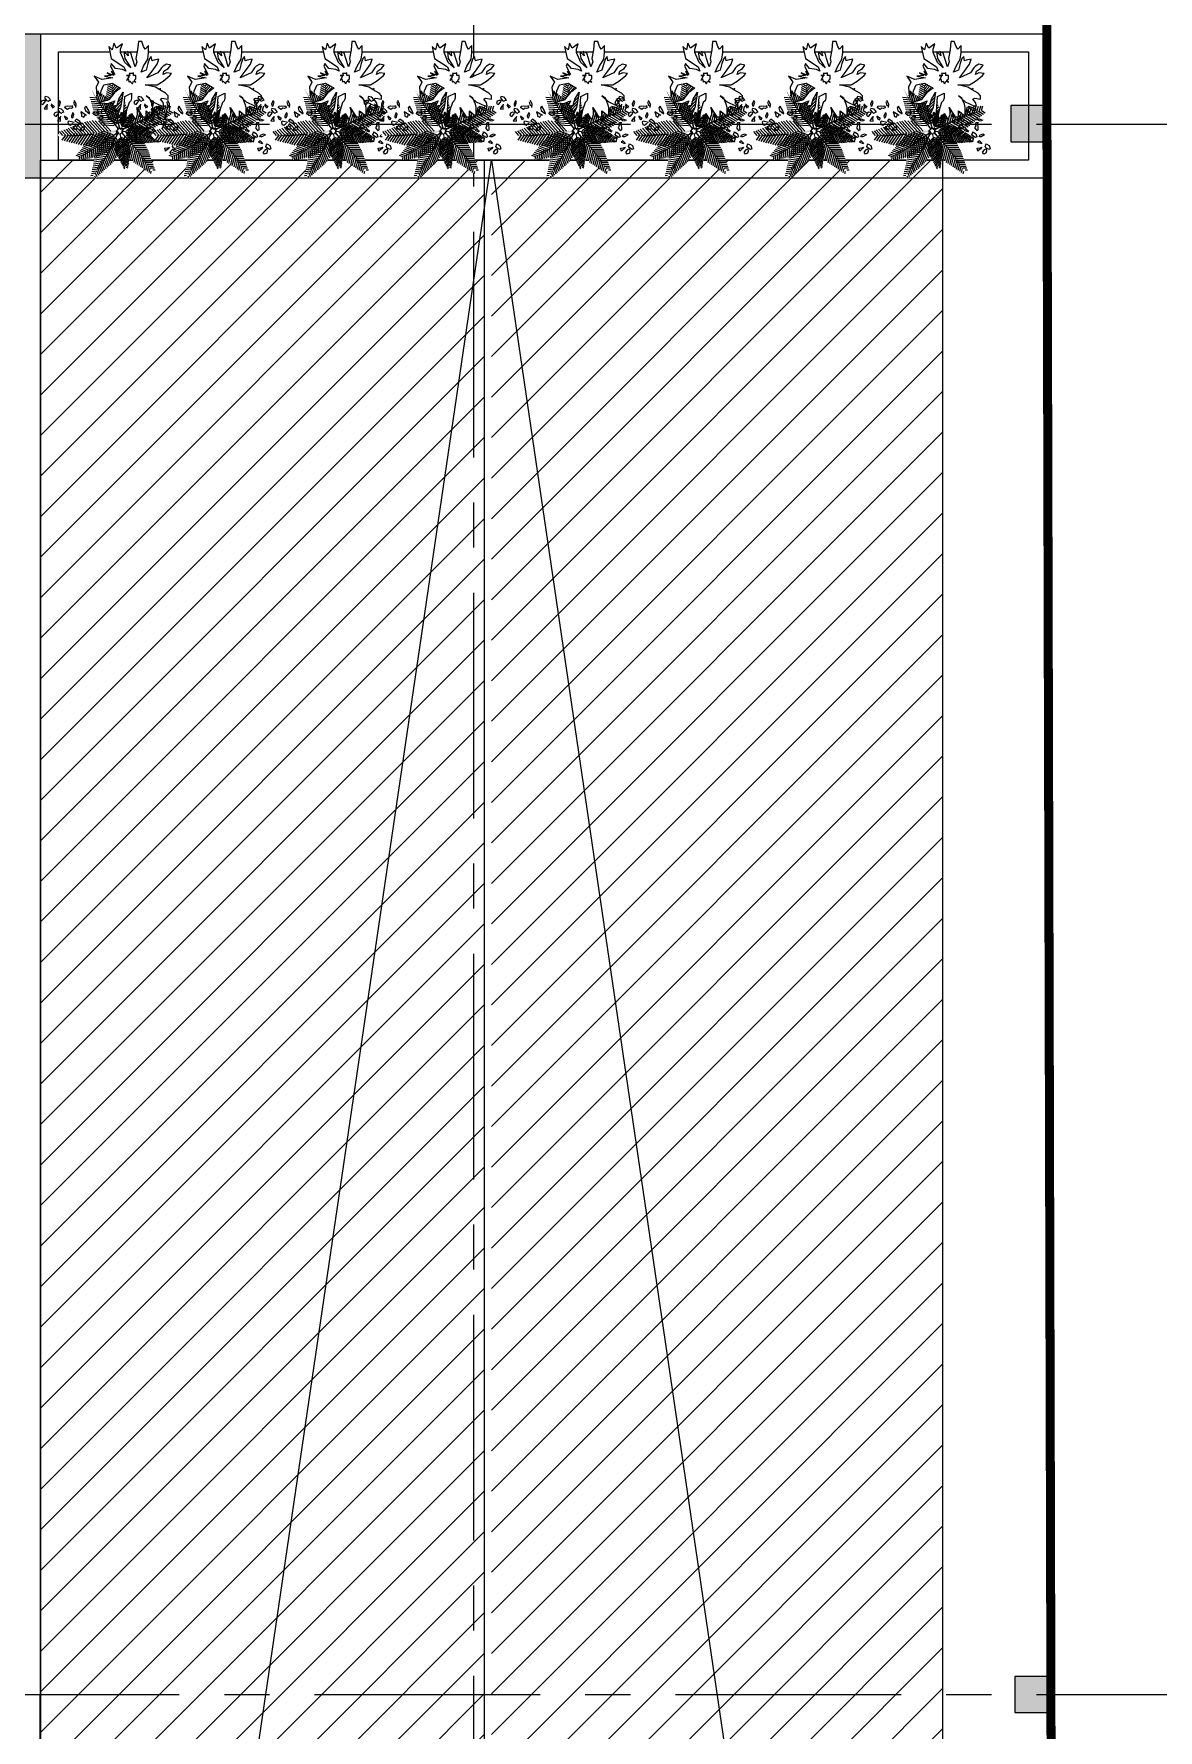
# Model space of a CAD drawing. Header units: metres. Extents: x -598 to 357, y -242 to 574.
# Drawn here: x -295.54 to -289.31, y 428.7 to 438.09 of the extents above; entities that cross this region are included whole.
import ezdxf

# ---------------------------------------------------------------- set-up
doc = ezdxf.new("R2010")
doc.units = ezdxf.units.M
doc.set_wipeout_variables(frame=1)
for name, pattern in [('xref_Nivel PB$0$CENTERX2', [4, 2.5, -0.5, 0.5, -0.5]), ('xref_Nivel PB$0$PHANTOM', [63.5, 31.75, -6.35, 6.35, -6.35, 6.35, -6.35]), ('Zxref_Eje_Pb$0$ZXREF-EJES NTECH$0$XREF-EJES$0$CENTERX2', [4, 2.5, -0.5, 0.5, -0.5])]:
    doc.linetypes.add(name, pattern=pattern)
doc.layers.add('Muro Mamspoteria', color=5, linetype='Continuous', lineweight=9)
for name, color, linetype in [('xref_Nivel PB$0$A-arboles', 86, 'Continuous'), ('xref_Nivel PB$0$B-bordillo', 1, 'Continuous'), ('xref_Nivel PB$0$C-corte', 240, 'xref_Nivel PB$0$PHANTOM'), ('xref_Nivel PB$0$H-hatch mamposteria', 8, 'Continuous'), ('xref_Nivel PB$0$M-muro mamposteria', 5, 'Continuous'), ('xref_Nivel PB$0$R-rampa', 1, 'Continuous'), ('xref_Nivel PB$0$WIPEOUT', 255, 'Continuous'), ('xref_Nivel PB$0$Z-XREF', 7, 'Continuous'), ('Zxref_Eje_Pb$0$EJE-Columna', 4, 'Continuous'), ('Zxref_Eje_Pb$0$EJE-Linea', 8, 'Continuous'), ('Zxref_Eje_Pb$0$EJE_POLIGONO', 6, 'Continuous')]:
    doc.layers.add(name, color=color, linetype=linetype)

# ---------------------------------------------------------------- blocks, each defined once
blk = doc.blocks.new('*U40')
at = {"layer": 'xref_Nivel PB$0$H-hatch mamposteria', "transparency": 33554585}
h = blk.add_hatch(color=256, dxfattribs=at)
h.dxf.hatch_style = 1
h.paths.add_polyline_path([(800, 0), (800, 140), (0, 140), (0, 0)])
at = {"layer": 'xref_Nivel PB$0$M-muro mamposteria'}
blk.add_lwpolyline([(800, 0), (0, 0), (0, 140), (800, 140), (800, 0)], dxfattribs=at)
blk = doc.blocks.new('Zxref_Eje_Pb$0$C-3')
at = {"layer": 'Zxref_Eje_Pb$0$EJE-Columna', "transparency": 33554559}
h = blk.add_hatch(color=8, dxfattribs=at)
h.dxf.hatch_style = 1
h.paths.add_polyline_path([(-0.1, 0.1), (0.1, 0.1), (0.1, -0.1), (-0.1, -0.1)])
at = {"layer": 'Zxref_Eje_Pb$0$EJE-Columna'}
blk.add_lwpolyline([(0.1, 0.1), (-0.1, 0.1), (-0.1, -0.1), (0.1, -0.1)], close=True, dxfattribs=at)
blk = doc.blocks.new('Zxref_Eje_Pb')
at = {"layer": 'Zxref_Eje_Pb$0$EJE-Linea', "linetype": 'Zxref_Eje_Pb$0$ZXREF-EJES NTECH$0$XREF-EJES$0$CENTERX2', "ltscale": 0.5}
for points in [[(37.531, 40.3287), (73.531, 40.3287)], [(37.531, 31.6287), (73.531, 31.6287)]]:
    blk.add_lwpolyline(points, dxfattribs=at)
at = {"layer": 'Zxref_Eje_Pb$0$EJE_POLIGONO', "const_width": 0.05, "flags": 128}
blk.add_lwpolyline([(42.5413, 11.1403), (42.5649, 63.413), (69.531, 63.2287), (69.6643, 10.3899), (42.5413, 11.1403)], dxfattribs=at)
at = {"layer": 'Zxref_Eje_Pb$0$EJE-Columna'}
for p in [(69.4887, 40.3312), (69.5107, 31.6285)]:
    blk.add_blockref('Zxref_Eje_Pb$0$C-3', p, dxfattribs=at)
blk = doc.blocks.new('xref_Nivel PB$0$ARB2')
at = {"color": 96, "linetype": 'Continuous'}
for p, q in [((0.011, 0.594), (0.032, 0.558)), ((0.065, 0.573), (0.02, 0.621)), ((0.032, 0.558), (0.077, 0.533)), ((0.077, 0.519), (0.065, 0.573)), ((0.229, 0.585), (0.214, 0.553)), ((0.284, 0.535), (0.229, 0.585)), ((0.491, 0.604), (0.42, 0.589)), ((0.42, 0.589), (0.432, 0.561)), ((0.432, 0.561), (0.447, 0.549)), ((0.471, 0.542), (0.506, 0.564)), ((0.506, 0.564), (0.491, 0.604)), ((0.564, 0.672), (0.531, 0.648)), ((0.531, 0.648), (0.548, 0.592)), ((0.548, 0.592), (0.568, 0.604)), ((0.568, 0.604), (0.557, 0.673)), ((-0.495, 0.455), (-0.496, 0.417)), ((-0.496, 0.417), (-0.457, 0.409)), ((-0.469, 0.476), (-0.495, 0.455)), ((-0.434, 0.483), (-0.469, 0.476)), ((-0.458, 0.544), (-0.461, 0.521)), ((-0.461, 0.521), (-0.415, 0.49)), ((-0.404, 0.549), (-0.458, 0.544)), ((-0.457, 0.409), (-0.438, 0.455)), ((-0.435, 0.455), (-0.434, 0.483)), ((-0.415, 0.49), (-0.39, 0.484)), ((-0.396, 0.402), (-0.415, 0.348)), ((-0.415, 0.348), (-0.363, 0.355)), ((-0.367, 0.525), (-0.404, 0.549)), ((-0.382, 0.431), (-0.396, 0.402)), ((-0.39, 0.484), (-0.36, 0.515)), ((-0.38, 0.402), (-0.382, 0.435)), ((-0.363, 0.355), (-0.38, 0.402)), ((-0.352, 0.506), (-0.367, 0.525)), ((-0.327, 0.457), (-0.293, 0.444)), ((-0.276, 0.401), (-0.324, 0.446)), ((-0.293, 0.444), (-0.268, 0.437)), ((-0.268, 0.437), (-0.276, 0.401)), ((-0.231, 0.331), (-0.232, 0.293)), ((-0.232, 0.293), (-0.193, 0.285)), ((-0.205, 0.352), (-0.231, 0.331)), ((-0.213, 0.552), (-0.218, 0.487)), ((-0.218, 0.487), (-0.21, 0.466)), ((-0.21, 0.466), (-0.192, 0.462)), ((-0.188, 0.528), (-0.207, 0.547)), ((-0.17, 0.359), (-0.205, 0.352)), ((-0.194, 0.42), (-0.197, 0.397)), ((-0.197, 0.397), (-0.151, 0.366)), ((-0.14, 0.425), (-0.194, 0.42)), ((-0.193, 0.285), (-0.174, 0.331)), ((-0.192, 0.462), (-0.187, 0.477)), ((-0.187, 0.477), (-0.188, 0.528)), ((-0.171, 0.331), (-0.17, 0.359)), ((-0.151, 0.366), (-0.126, 0.36)), ((-0.132, 0.278), (-0.151, 0.224)), ((-0.103, 0.401), (-0.14, 0.425)), ((-0.118, 0.307), (-0.132, 0.278)), ((-0.126, 0.36), (-0.096, 0.391)), ((-0.116, 0.278), (-0.118, 0.311)), ((-0.099, 0.231), (-0.116, 0.278)), ((-0.088, 0.382), (-0.103, 0.401)), ((-0.095, 0.49), (-0.062, 0.503)), ((-0.095, 0.461), (-0.095, 0.49)), ((-0.045, 0.446), (-0.095, 0.461)), ((-0.063, 0.333), (-0.029, 0.32)), ((-0.062, 0.503), (0, 0.52)), ((-0.012, 0.277), (-0.06, 0.322)), ((-0.024, 0.477), (-0.045, 0.446)), ((-0.029, 0.32), (-0.004, 0.313)), ((0.006, 0.478), (-0.024, 0.477)), ((-0.004, 0.313), (-0.012, 0.277)), ((0, 0.52), (0.01, 0.526)), ((0.026, 0.497), (0.006, 0.478)), ((0.007, 0.534), (0.026, 0.497)), ((0.121, 0.278), (0.029, 0.272)), ((0.051, 0.428), (0.046, 0.363)), ((0.046, 0.363), (0.054, 0.342)), ((0.054, 0.342), (0.072, 0.338)), ((0.076, 0.404), (0.057, 0.423)), ((0.072, 0.338), (0.077, 0.353)), ((0.077, 0.353), (0.076, 0.404)), ((0.14, 0.338), (0.124, 0.303)), ((0.124, 0.303), (0.187, 0.291)), ((0.201, 0.318), (0.14, 0.338)), ((0.281, 0.445), (0.171, 0.475)), ((0.171, 0.475), (0.198, 0.431)), ((0.187, 0.291), (0.237, 0.275)), ((0.198, 0.431), (0.206, 0.408)), ((0.24, 0.29), (0.201, 0.318)), ((0.206, 0.408), (0.245, 0.403)), ((0.214, 0.553), (0.239, 0.516)), ((0.239, 0.516), (0.278, 0.497)), ((0.245, 0.403), (0.254, 0.442)), ((0.278, 0.497), (0.321, 0.483)), ((0.283, 0.278), (0.306, 0.22)), ((0.321, 0.488), (0.284, 0.535)), ((0.377, 0.501), (0.372, 0.534)), ((0.372, 0.534), (0.395, 0.525)), ((0.418, 0.483), (0.377, 0.501)), ((0.395, 0.525), (0.414, 0.535)), ((0.414, 0.535), (0.445, 0.543)), ((0.438, 0.489), (0.418, 0.483)), ((0.455, 0.517), (0.438, 0.489)), ((0.445, 0.543), (0.455, 0.517)), ((0.447, 0.549), (0.471, 0.542)), ((0.49, 0.469), (0.503, 0.498)), ((0.506, 0.441), (0.49, 0.469)), ((0.503, 0.498), (0.532, 0.514)), ((0.531, 0.439), (0.506, 0.441)), ((0.544, 0.487), (0.531, 0.439)), ((0.532, 0.514), (0.544, 0.487)), ((-0.151, 0.224), (-0.099, 0.231)), ((0.029, 0.272), (0.021, 0.249)), ((0.021, 0.249), (0.039, 0.219)), ((0.039, 0.219), (0.07, 0.214)), ((0.07, 0.214), (0.092, 0.246)), ((0.092, 0.246), (0.107, 0.259)), ((0.146, 0.222), (0.119, 0.196)), ((0.119, 0.196), (0.132, 0.176)), ((0.132, 0.176), (0.172, 0.173)), ((0.15, 0.263), (0.146, 0.222)), ((0.18, 0.249), (0.15, 0.263)), ((0.172, 0.173), (0.194, 0.196)), ((0.189, 0.23), (0.18, 0.249)), ((0.194, 0.196), (0.198, 0.208)), ((0.247, 0.19), (0.25, 0.216)), ((0.287, 0.184), (0.247, 0.19)), ((0.25, 0.216), (0.284, 0.245)), ((0.284, 0.245), (0.289, 0.254)), ((0.306, 0.22), (0.287, 0.184))]:
    blk.add_line(p, q, dxfattribs=at)
blk = doc.blocks.new('xref_Nivel PB$0$arbol-58')
at = {"color": 253}
blk.add_wipeout([(-14.557, -169.561), (-14.523, -169.344), (-14.691, -169.382), (-14.729, -169.362), (-14.727, -169.336), (-14.633, -169.226), (-14.75, -169.205), (-14.884, -169.157), (-14.93, -169.107), (-14.896, -169.071), (-14.701, -168.995), (-14.539, -168.957), (-14.457, -168.951), (-14.527, -168.84), (-14.563, -168.74), (-14.563, -168.684), (-14.555, -168.596), (-14.457, -168.622), (-14.395, -168.672), (-14.387, -168.614), (-14.37, -168.529), (-14.339, -168.486), (-14.297, -168.52), (-14.249, -168.622), (-14.192, -168.735), (-14.17, -168.816), (-14.073, -168.756), (-14.052, -168.75), (-14.046, -168.777), (-14.067, -168.858), (-14.027, -168.82), (-13.916, -168.801), (-13.793, -168.789), (-13.689, -168.786), (-13.631, -168.797), (-13.66, -168.861), (-13.754, -168.942), (-13.903, -169.047), (-13.811, -169.113), (-13.761, -169.16), (-13.788, -169.178), (-13.963, -169.192), (-13.92, -169.3), (-13.873, -169.443), (-13.849, -169.549), (-13.917, -169.521), (-14.133, -169.362), (-14.149, -169.478), (-14.163, -169.512), (-14.194, -169.473), (-14.261, -169.339), (-14.508, -169.584)], dxfattribs=at).dxf.layer = 'xref_Nivel PB$0$WIPEOUT'
at = {"layer": 'xref_Nivel PB$0$A-arboles'}
for p, q in [((-14.383, -168.578), (-14.31, -168.618)), ((-14.379, -168.556), (-14.317, -168.59)), ((-14.376, -168.534), (-14.325, -168.562)), ((-14.289, -168.52), (-14.329, -168.562)), ((-14.279, -168.54), (-14.327, -168.592)), ((-14.269, -168.56), (-14.326, -168.621)), ((-14.259, -168.58), (-14.323, -168.648)), ((-14.573, -168.685), (-14.49, -168.691)), ((-14.566, -168.707), (-14.473, -168.713)), ((-14.56, -168.728), (-14.461, -168.735)), ((-14.555, -168.749), (-14.448, -168.757)), ((-14.477, -168.621), (-14.503, -168.7)), ((-14.46, -168.635), (-14.489, -168.723)), ((-14.442, -168.648), (-14.473, -168.743)), ((-14.424, -168.661), (-14.458, -168.763)), ((-14.406, -168.675), (-14.442, -168.783)), ((-14.389, -168.688), (-14.427, -168.803)), ((-14.371, -168.701), (-14.411, -168.824)), ((-14.407, -168.733), (-14.29, -168.797)), ((-14.406, -168.757), (-14.287, -168.823)), ((-14.405, -168.71), (-14.292, -168.772)), ((-14.401, -168.688), (-14.295, -168.746)), ((-14.397, -168.666), (-14.297, -168.721)), ((-14.354, -168.717), (-14.396, -168.844)), ((-14.394, -168.644), (-14.3, -168.696)), ((-14.39, -168.622), (-14.302, -168.67)), ((-14.386, -168.6), (-14.304, -168.645)), ((-14.338, -168.735), (-14.38, -168.865)), ((-14.321, -168.753), (-14.365, -168.885)), ((-14.249, -168.6), (-14.317, -168.673)), ((-14.238, -168.619), (-14.311, -168.697)), ((-14.228, -168.639), (-14.306, -168.722)), ((-14.217, -168.658), (-14.3, -168.747)), ((-14.206, -168.678), (-14.294, -168.772)), ((-14.198, -168.699), (-14.289, -168.797)), ((-14.191, -168.722), (-14.284, -168.822)), ((-14.183, -168.745), (-14.278, -168.847)), ((-14.176, -168.768), (-14.273, -168.872)), ((-14.093, -168.767), (-14.081, -168.8)), ((-14.083, -168.759), (-14.074, -168.785)), ((-14.073, -168.75), (-14.067, -168.765)), ((-14.607, -168.956), (-14.496, -169.081)), ((-14.579, -168.949), (-14.465, -169.077)), ((-14.55, -168.944), (-14.435, -169.073)), ((-14.549, -168.771), (-14.435, -168.779)), ((-14.543, -168.792), (-14.422, -168.8)), ((-14.538, -168.814), (-14.409, -168.822)), ((-14.529, -168.835), (-14.396, -168.844)), ((-14.519, -168.857), (-14.383, -168.866)), ((-14.514, -168.946), (-14.404, -169.07)), ((-14.509, -168.879), (-14.369, -168.888)), ((-14.498, -168.901), (-14.356, -168.91)), ((-14.487, -168.923), (-14.343, -168.932)), ((-14.478, -168.948), (-14.373, -169.066)), ((-14.467, -168.945), (-14.33, -168.954)), ((-14.442, -168.951), (-14.343, -169.063)), ((-14.406, -168.781), (-14.284, -168.848)), ((-14.406, -168.805), (-14.281, -168.874)), ((-14.405, -168.829), (-14.278, -168.899)), ((-14.397, -168.858), (-14.276, -168.925)), ((-14.388, -168.887), (-14.273, -168.95)), ((-14.379, -168.916), (-14.27, -168.976)), ((-14.305, -168.77), (-14.349, -168.906)), ((-14.289, -168.789), (-14.334, -168.926)), ((-14.276, -168.815), (-14.319, -168.947)), ((-14.262, -168.842), (-14.303, -168.967)), ((-14.249, -168.869), (-14.288, -168.988)), ((-14.169, -168.792), (-14.268, -168.897)), ((-14.168, -168.822), (-14.263, -168.923)), ((-14.167, -168.852), (-14.257, -168.948)), ((-14.167, -168.882), (-14.252, -168.973)), ((-14.246, -168.938), (-14.221, -169.008)), ((-14.239, -168.921), (-14.212, -168.996)), ((-14.231, -168.905), (-14.203, -168.983)), ((-14.224, -168.889), (-14.194, -168.97)), ((-14.214, -168.877), (-14.186, -168.958)), ((-14.205, -168.867), (-14.177, -168.945)), ((-14.195, -168.856), (-14.168, -168.933)), ((-14.186, -168.845), (-14.159, -168.92)), ((-14.096, -168.952), (-14.181, -168.961)), ((-14.176, -168.835), (-14.15, -168.908)), ((-14.09, -168.939), (-14.174, -168.947)), ((-14.166, -168.827), (-14.141, -168.895)), ((-14.085, -168.926), (-14.166, -168.934)), ((-14.121, -168.87), (-14.16, -169.002)), ((-14.079, -168.913), (-14.159, -168.92)), ((-14.155, -168.818), (-14.132, -168.883)), ((-14.074, -168.9), (-14.151, -168.907)), ((-14.145, -168.81), (-14.123, -168.871)), ((-14.071, -168.887), (-14.144, -168.894)), ((-14.068, -168.874), (-14.136, -168.88)), ((-14.134, -168.802), (-14.114, -168.858)), ((-14.092, -168.854), (-14.133, -168.993)), ((-14.065, -168.861), (-14.129, -168.867)), ((-14.124, -168.793), (-14.105, -168.846)), ((-14.062, -168.848), (-14.122, -168.853)), ((-14.114, -168.785), (-14.097, -168.832)), ((-14.059, -168.835), (-14.114, -168.84)), ((-14.063, -168.838), (-14.106, -168.984)), ((-14.055, -168.822), (-14.105, -168.826)), ((-14.103, -168.776), (-14.089, -168.816)), ((-14.052, -168.809), (-14.094, -168.813)), ((-14.049, -168.796), (-14.083, -168.799)), ((-14.034, -168.823), (-14.08, -168.975)), ((-14.045, -168.783), (-14.073, -168.785)), ((-14.042, -168.77), (-14.058, -168.771)), ((-14.008, -168.816), (-14.053, -168.966)), ((-13.982, -168.81), (-14.026, -168.957)), ((-13.956, -168.805), (-13.999, -168.949)), ((-13.869, -169.029), (-13.998, -168.952)), ((-13.93, -168.799), (-13.972, -168.94)), ((-13.846, -169.016), (-13.972, -168.94)), ((-13.825, -169.002), (-13.947, -168.929)), ((-13.905, -168.795), (-13.946, -168.931)), ((-13.806, -168.986), (-13.921, -168.917)), ((-13.881, -168.794), (-13.919, -168.922)), ((-13.788, -168.97), (-13.896, -168.905)), ((-13.856, -168.794), (-13.892, -168.914)), ((-13.769, -168.954), (-13.87, -168.894)), ((-13.832, -168.793), (-13.866, -168.906)), ((-13.751, -168.938), (-13.845, -168.882)), ((-13.807, -168.792), (-13.839, -168.897)), ((-13.732, -168.923), (-13.82, -168.87)), ((-13.783, -168.791), (-13.812, -168.889)), ((-13.713, -168.907), (-13.791, -168.86)), ((-13.758, -168.789), (-13.785, -168.877)), ((-13.693, -168.892), (-13.76, -168.852)), ((-13.734, -168.788), (-13.756, -168.862)), ((-13.674, -168.877), (-13.729, -168.843)), ((-13.709, -168.786), (-13.728, -168.848)), ((-13.684, -168.785), (-13.699, -168.833)), ((-13.655, -168.861), (-13.698, -168.835)), ((-14.913, -169.067), (-14.876, -169.108)), ((-14.888, -169.057), (-14.841, -169.11)), ((-14.881, -169.163), (-14.842, -169.105)), ((-14.863, -169.048), (-14.807, -169.111)), ((-14.855, -169.169), (-14.807, -169.099)), ((-14.838, -169.038), (-14.772, -169.112)), ((-14.829, -169.176), (-14.773, -169.093)), ((-14.813, -169.028), (-14.739, -169.111)), ((-14.803, -169.182), (-14.74, -169.089)), ((-14.788, -169.018), (-14.708, -169.107)), ((-14.777, -169.189), (-14.71, -169.089)), ((-14.764, -169.007), (-14.678, -169.103)), ((-14.751, -169.196), (-14.679, -169.089)), ((-14.739, -168.997), (-14.648, -169.099)), ((-14.725, -169.203), (-14.649, -169.089)), ((-14.715, -168.986), (-14.618, -169.095)), ((-14.7, -169.21), (-14.618, -169.089)), ((-14.69, -168.976), (-14.587, -169.091)), ((-14.674, -169.217), (-14.588, -169.089)), ((-14.663, -168.968), (-14.557, -169.088)), ((-14.646, -169.221), (-14.557, -169.088)), ((-14.635, -168.962), (-14.526, -169.084)), ((-14.618, -169.224), (-14.526, -169.088)), ((-14.589, -169.226), (-14.495, -169.087)), ((-14.567, -169.142), (-14.439, -169.19)), ((-14.56, -169.229), (-14.464, -169.087)), ((-14.549, -169.127), (-14.418, -169.175)), ((-14.531, -169.23), (-14.434, -169.086)), ((-14.53, -169.111), (-14.397, -169.161)), ((-14.511, -169.096), (-14.376, -169.146)), ((-14.496, -169.223), (-14.403, -169.086)), ((-14.484, -169.083), (-14.355, -169.132)), ((-14.46, -169.216), (-14.372, -169.085)), ((-14.457, -169.071), (-14.333, -169.117)), ((-14.447, -168.967), (-14.316, -168.976)), ((-14.429, -169.059), (-14.312, -169.103)), ((-14.428, -168.99), (-14.303, -168.998)), ((-14.425, -169.209), (-14.341, -169.085)), ((-14.419, -169.152), (-14.295, -169.135)), ((-14.362, -169.28), (-14.348, -169.143)), ((-14.339, -169.261), (-14.325, -169.131)), ((-14.316, -169.242), (-14.303, -169.118)), ((-14.294, -169.198), (-14.234, -169.134)), ((-14.233, -169.26), (-14.28, -169.144)), ((-14.145, -169.174), (-14.222, -169.132)), ((-14.217, -169.247), (-14.186, -169.126)), ((-14.137, -169.007), (-14.212, -169.014)), ((-14.126, -168.993), (-14.204, -169.001)), ((-14.114, -168.979), (-14.197, -168.987)), ((-14.102, -168.966), (-14.189, -168.974)), ((-14.132, -169.164), (-14.173, -169.073)), ((-14.047, -169.115), (-14.172, -169.115)), ((-14.091, -168.997), (-14.169, -169.059)), ((-14.025, -169.137), (-14.157, -169.136)), ((-14.035, -169.091), (-14.153, -169.021)), ((-14.11, -169.173), (-14.153, -169.077)), ((-14.067, -168.999), (-14.15, -169.065)), ((-14.087, -169.182), (-14.133, -169.081)), ((-14.043, -169.002), (-14.13, -169.07)), ((-14.003, -169.084), (-14.127, -169.009)), ((-14.065, -169.19), (-14.112, -169.085)), ((-14.02, -169.004), (-14.11, -169.076)), ((-13.971, -169.076), (-14.101, -168.998)), ((-14.045, -169.193), (-14.092, -169.088)), ((-14.001, -169.011), (-14.091, -169.082)), ((-13.939, -169.068), (-14.075, -168.986)), ((-14.026, -169.194), (-14.072, -169.092)), ((-13.984, -169.019), (-14.071, -169.088)), ((-14.007, -169.196), (-14.052, -169.096)), ((-13.966, -169.026), (-14.051, -169.094)), ((-13.915, -169.055), (-14.05, -168.975)), ((-13.948, -169.033), (-14.032, -169.1)), ((-13.988, -169.197), (-14.032, -169.1)), ((-13.892, -169.042), (-14.024, -168.963)), ((-13.931, -169.041), (-14.012, -169.105)), ((-13.969, -169.198), (-14.012, -169.104)), ((-13.916, -169.051), (-13.992, -169.112)), ((-13.952, -169.196), (-13.991, -169.107)), ((-13.901, -169.061), (-13.973, -169.118)), ((-13.934, -169.194), (-13.971, -169.111)), ((-13.887, -169.07), (-13.954, -169.124)), ((-13.916, -169.193), (-13.951, -169.114)), ((-13.872, -169.08), (-13.934, -169.13)), ((-13.899, -169.191), (-13.931, -169.118)), ((-13.857, -169.089), (-13.915, -169.136)), ((-13.881, -169.189), (-13.911, -169.122)), ((-13.841, -169.099), (-13.893, -169.14)), ((-13.863, -169.188), (-13.89, -169.128)), ((-13.826, -169.108), (-13.87, -169.143)), ((-13.845, -169.187), (-13.868, -169.135)), ((-13.811, -169.117), (-13.847, -169.146)), ((-13.827, -169.186), (-13.846, -169.143)), ((-13.795, -169.127), (-13.824, -169.15)), ((-13.78, -169.136), (-13.797, -169.149)), ((-14.731, -169.328), (-14.688, -169.344)), ((-14.716, -169.311), (-14.661, -169.331)), ((-14.701, -169.294), (-14.635, -169.319)), ((-14.687, -169.277), (-14.609, -169.306)), ((-14.672, -169.26), (-14.585, -169.293)), ((-14.67, -169.386), (-14.664, -169.328)), ((-14.658, -169.243), (-14.564, -169.278)), ((-14.648, -169.38), (-14.64, -169.31)), ((-14.644, -169.226), (-14.544, -169.263)), ((-14.63, -169.209), (-14.523, -169.248)), ((-14.626, -169.375), (-14.617, -169.292)), ((-14.616, -169.191), (-14.502, -169.234)), ((-14.605, -169.369), (-14.595, -169.277)), ((-14.602, -169.174), (-14.481, -169.219)), ((-14.585, -169.158), (-14.46, -169.204)), ((-14.583, -169.364), (-14.572, -169.265)), ((-14.561, -169.36), (-14.55, -169.253)), ((-14.54, -169.355), (-14.527, -169.241)), ((-14.518, -169.35), (-14.505, -169.229)), ((-14.517, -169.335), (-14.389, -169.317)), ((-14.51, -169.313), (-14.378, -169.295)), ((-14.501, -169.29), (-14.366, -169.272)), ((-14.496, -169.345), (-14.482, -169.217)), ((-14.492, -169.268), (-14.354, -169.249)), ((-14.484, -169.246), (-14.342, -169.226)), ((-14.474, -169.223), (-14.331, -169.203)), ((-14.474, -169.338), (-14.46, -169.205)), ((-14.456, -169.199), (-14.319, -169.18)), ((-14.452, -169.328), (-14.438, -169.193)), ((-14.438, -169.176), (-14.307, -169.158)), ((-14.43, -169.319), (-14.415, -169.18)), ((-14.408, -169.309), (-14.393, -169.168)), ((-14.343, -169.436), (-14.391, -169.316)), ((-14.386, -169.299), (-14.37, -169.155)), ((-14.327, -169.418), (-14.377, -169.295)), ((-14.312, -169.4), (-14.363, -169.273)), ((-14.297, -169.381), (-14.349, -169.252)), ((-14.282, -169.362), (-14.335, -169.23)), ((-14.267, -169.343), (-14.321, -169.209)), ((-14.255, -169.315), (-14.308, -169.187)), ((-14.244, -169.287), (-14.294, -169.165)), ((-14.293, -169.219), (-14.23, -169.152)), ((-14.292, -169.24), (-14.227, -169.169)), ((-14.292, -169.261), (-14.223, -169.187)), ((-14.287, -169.277), (-14.219, -169.204)), ((-14.282, -169.293), (-14.215, -169.222)), ((-14.277, -169.309), (-14.212, -169.239)), ((-14.271, -169.325), (-14.208, -169.257)), ((-14.266, -169.341), (-14.204, -169.275)), ((-14.258, -169.354), (-14.2, -169.292)), ((-14.251, -169.368), (-14.196, -169.309)), ((-14.243, -169.382), (-14.192, -169.327)), ((-14.139, -169.194), (-14.22, -169.15)), ((-14.133, -169.214), (-14.217, -169.168)), ((-14.126, -169.234), (-14.215, -169.186)), ((-14.126, -169.251), (-14.213, -169.203)), ((-14.126, -169.268), (-14.211, -169.221)), ((-14.126, -169.285), (-14.209, -169.239)), ((-14.126, -169.302), (-14.207, -169.257)), ((-14.126, -169.318), (-14.206, -169.275)), ((-14.129, -169.333), (-14.204, -169.293)), ((-14.202, -169.273), (-14.169, -169.146)), ((-14.132, -169.349), (-14.202, -169.31)), ((-14.135, -169.364), (-14.2, -169.328)), ((-14.187, -169.299), (-14.153, -169.165)), ((-14.172, -169.325), (-14.136, -169.185)), ((-14.155, -169.343), (-14.119, -169.204)), ((-14.004, -169.158), (-14.142, -169.157)), ((-14.137, -169.359), (-14.103, -169.224)), ((-13.983, -169.179), (-14.127, -169.178)), ((-14.12, -169.376), (-14.086, -169.243)), ((-13.97, -169.2), (-14.113, -169.199)), ((-14.102, -169.392), (-14.069, -169.263)), ((-13.959, -169.221), (-14.098, -169.22)), ((-14.084, -169.407), (-14.052, -169.282)), ((-13.947, -169.242), (-14.083, -169.242)), ((-13.935, -169.263), (-14.069, -169.263)), ((-14.066, -169.419), (-14.036, -169.301)), ((-13.925, -169.284), (-14.054, -169.284)), ((-14.047, -169.431), (-14.019, -169.32)), ((-13.918, -169.305), (-14.04, -169.305)), ((-13.911, -169.326), (-14.026, -169.326)), ((-13.809, -169.185), (-13.824, -169.151)), ((-13.791, -169.183), (-13.8, -169.164)), ((-14.692, -169.392), (-14.687, -169.346)), ((-14.552, -169.51), (-14.495, -169.502)), ((-14.548, -169.488), (-14.478, -169.478)), ((-14.543, -169.466), (-14.46, -169.455)), ((-14.538, -169.444), (-14.446, -169.431)), ((-14.533, -169.422), (-14.434, -169.409)), ((-14.529, -169.4), (-14.423, -169.386)), ((-14.525, -169.379), (-14.412, -169.363)), ((-14.521, -169.357), (-14.401, -169.34)), ((-14.476, -169.554), (-14.498, -169.5)), ((-14.46, -169.539), (-14.486, -169.473)), ((-14.443, -169.523), (-14.474, -169.446)), ((-14.427, -169.508), (-14.462, -169.422)), ((-14.41, -169.493), (-14.448, -169.401)), ((-14.393, -169.479), (-14.433, -169.38)), ((-14.376, -169.465), (-14.419, -169.359)), ((-14.359, -169.45), (-14.405, -169.338)), ((-14.236, -169.395), (-14.188, -169.344)), ((-14.229, -169.409), (-14.184, -169.361)), ((-14.222, -169.423), (-14.182, -169.38)), ((-14.214, -169.437), (-14.181, -169.401)), ((-14.207, -169.451), (-14.18, -169.421)), ((-14.2, -169.465), (-14.178, -169.441)), ((-14.137, -169.379), (-14.199, -169.346)), ((-14.14, -169.395), (-14.197, -169.363)), ((-14.142, -169.41), (-14.193, -169.382)), ((-14.193, -169.479), (-14.181, -169.465)), ((-14.144, -169.426), (-14.188, -169.402)), ((-14.147, -169.441), (-14.182, -169.422)), ((-14.149, -169.457), (-14.177, -169.441)), ((-14.151, -169.472), (-14.167, -169.463)), ((-14.029, -169.443), (-14.002, -169.34)), ((-13.904, -169.347), (-14.011, -169.347)), ((-14.01, -169.455), (-13.985, -169.359)), ((-13.897, -169.368), (-13.997, -169.368)), ((-13.991, -169.468), (-13.968, -169.378)), ((-13.89, -169.389), (-13.983, -169.389)), ((-13.973, -169.481), (-13.952, -169.4)), ((-13.882, -169.41), (-13.965, -169.41)), ((-13.955, -169.493), (-13.937, -169.425)), ((-13.874, -169.431), (-13.945, -169.431)), ((-13.936, -169.506), (-13.922, -169.45)), ((-13.867, -169.452), (-13.925, -169.452)), ((-13.918, -169.519), (-13.906, -169.474)), ((-13.859, -169.473), (-13.905, -169.473)), ((-13.899, -169.532), (-13.893, -169.506)), ((-13.851, -169.494), (-13.878, -169.494)), ((-14.562, -169.553), (-14.536, -169.55)), ((-14.557, -169.532), (-14.512, -169.525)), ((-14.509, -169.584), (-14.519, -169.559)), ((-14.493, -169.569), (-14.51, -169.526))]:
    blk.add_line(p, q, dxfattribs=at)
for points in [[(-14.322, -168.641), (-14.329, -168.642), (-14.331, -168.501)], [(-14.491, -168.717), (-14.497, -168.721), (-14.559, -168.593)], [(-14.383, -168.863), (-14.395, -168.871), (-14.491, -168.717), (-14.497, -168.721)], [(-14.286, -168.819), (-14.3, -168.821), (-14.322, -168.641), (-14.329, -168.642)], [(-14.256, -169.025), (-14.272, -169.032), (-14.383, -168.863), (-14.395, -168.871)], [(-14.239, -169.02), (-14.256, -169.019), (-14.286, -168.819), (-14.3, -168.821)], [(-14.225, -169.041), (-14.232, -169.033), (-14.166, -168.932), (-14.173, -168.927)], [(-14.201, -169.046), (-14.203, -169.026), (-13.995, -168.949), (-14.001, -168.935)], [(-14.166, -168.932), (-14.173, -168.927), (-14.112, -168.837), (-14.115, -168.835)], [(-14.112, -168.837), (-14.115, -168.835), (-14.06, -168.77)], [(-13.995, -168.949), (-14.001, -168.935), (-13.812, -168.869), (-13.815, -168.862)], [(-13.812, -168.869), (-13.815, -168.862), (-13.663, -168.827)], [(-14.747, -169.11), (-14.746, -169.119), (-14.915, -169.106)], [(-14.53, -169.086), (-14.529, -169.103), (-14.747, -169.11), (-14.746, -169.119)], [(-14.284, -169.052), (-14.288, -169.073), (-14.53, -169.086), (-14.529, -169.103)], [(-14.273, -169.072), (-14.268, -169.089), (-14.441, -169.193), (-14.434, -169.205)], [(-14.276, -169.089), (-14.263, -169.102), (-14.366, -169.275), (-14.354, -169.282)], [(-14.266, -169.034), (-14.262, -169.084), (-14.284, -169.052), (-14.288, -169.073)], [(-14.28, -169.068), (-14.244, -169.089), (-14.276, -169.089), (-14.263, -169.102)], [(-14.267, -169.051), (-14.245, -169.087), (-14.273, -169.072), (-14.268, -169.089)], [(-14.235, -169.031), (-14.269, -169.055), (-14.256, -169.025), (-14.272, -169.032)], [(-14.222, -169.034), (-14.263, -169.041), (-14.239, -169.02), (-14.256, -169.019)], [(-14.255, -169.091), (-14.226, -169.086), (-14.244, -169.101), (-14.231, -169.102)], [(-14.223, -169.054), (-14.244, -169.04), (-14.225, -169.041), (-14.232, -169.033)], [(-14.244, -169.101), (-14.231, -169.102), (-14.21, -169.242), (-14.201, -169.24)], [(-14.242, -169.087), (-14.209, -169.061), (-14.221, -169.091), (-14.204, -169.084)], [(-14.212, -169.067), (-14.229, -169.024), (-14.201, -169.046), (-14.203, -169.026)], [(-14.227, -169.076), (-14.22, -169.044), (-14.212, -169.068), (-14.206, -169.056)], [(-14.221, -169.091), (-14.204, -169.084), (-14.083, -169.245), (-14.072, -169.236)], [(-14.212, -169.068), (-14.206, -169.056), (-14.049, -169.096), (-14.046, -169.085)], [(-14.049, -169.096), (-14.046, -169.085), (-13.907, -169.124), (-13.905, -169.118)], [(-13.907, -169.124), (-13.905, -169.118), (-13.8, -169.161)], [(-14.591, -169.295), (-14.587, -169.301), (-14.717, -169.357)], [(-14.441, -169.193), (-14.434, -169.205), (-14.591, -169.295), (-14.587, -169.301)], [(-14.366, -169.275), (-14.354, -169.282), (-14.45, -169.436), (-14.444, -169.44)], [(-14.21, -169.242), (-14.201, -169.24), (-14.185, -169.366), (-14.18, -169.365)], [(-14.083, -169.245), (-14.072, -169.236), (-13.966, -169.384), (-13.96, -169.379)], [(-14.45, -169.436), (-14.444, -169.44), (-14.532, -169.551)], [(-14.185, -169.366), (-14.18, -169.365), (-14.178, -169.464)], [(-13.966, -169.384), (-13.96, -169.379), (-13.89, -169.503)]]:
    blk.add_solid(points, dxfattribs=at)
for p, xscale, yscale, zscale, rotation in [((-14.879, -169.121), 0.6782487561959656, 0.6782487561959656, 0.6782487561959656, 343.2801754042165), ((-14.063, -169.116), -0.678248756195917, 0.6782487561958987, 0.6782487561959331, 293.0783132388985)]:
    blk.add_blockref('xref_Nivel PB$0$ARB2', p, dxfattribs=dict(at, xscale=xscale, yscale=yscale, zscale=zscale, rotation=rotation))
blk = doc.blocks.new('xref_Nivel PB$0$A$C7F2B4463')
at = {"color": 253}
blk.add_wipeout([(0.349, 0.012), (0.365, 0.125), (0.384, 0.194), (0.416, 0.254), (0.414, 0.295), (0.342, 0.265), (0.328, 0.097), (0.317, 0.065), (0.301, 0.095), (0.285, 0.023), (0.262, 0.086), (0.294, 0.141), (0.305, 0.249), (0.315, 0.314), (0.264, 0.221), (0.257, 0.159), (0.202, 0.164), (0.225, 0.212), (0.156, 0.182), (0.063, 0.194), (0.156, 0.219), (0.229, 0.302), (0.287, 0.348), (0.197, 0.408), (0.107, 0.397), (0.068, 0.323), (0.063, 0.27), (0.04, 0.334), (0.036, 0.281), (0.019, 0.383), (0.049, 0.417), (0.017, 0.491), (0.084, 0.443), (0.199, 0.468), (0.122, 0.487), (0.184, 0.497), (0.152, 0.524), (0.217, 0.495), (0.19, 0.544), (0.217, 0.521), (0.177, 0.606), (0.187, 0.633), (0.229, 0.583), (0.312, 0.569), (0.347, 0.552), (0.332, 0.595), (0.184, 0.693), (0.158, 0.821), (0.193, 0.783), (0.216, 0.852), (0.243, 0.799), (0.306, 0.842), (0.293, 0.793), (0.293, 0.756), (0.322, 0.676), (0.341, 0.64), (0.398, 0.588), (0.339, 0.689), (0.328, 0.76), (0.371, 0.719), (0.367, 0.762), (0.405, 0.743), (0.453, 0.593), (0.469, 0.649), (0.461, 0.686), (0.481, 0.787), (0.49, 0.877), (0.528, 0.876), (0.546, 0.819), (0.562, 0.792), (0.601, 0.827), (0.603, 0.753), (0.592, 0.674), (0.543, 0.594), (0.523, 0.538), (0.571, 0.556), (0.599, 0.648), (0.61, 0.685), (0.632, 0.703), (0.638, 0.663), (0.657, 0.671), (0.716, 0.674), (0.699, 0.625), (0.584, 0.472), (0.704, 0.525), (0.751, 0.589), (0.763, 0.605), (0.803, 0.62), (0.844, 0.611), (0.818, 0.572), (0.772, 0.547), (0.763, 0.509), (0.798, 0.526), (0.856, 0.517), (0.76, 0.431), (0.699, 0.396), (0.568, 0.398), (0.673, 0.368), (0.788, 0.302), (0.817, 0.272), (0.816, 0.234), (0.754, 0.245), (0.734, 0.235), (0.763, 0.198), (0.772, 0.161), (0.742, 0.161), (0.648, 0.208), (0.616, 0.236), (0.638, 0.18), (0.65, 0.138), (0.649, 0.066), (0.632, 0.058), (0.606, 0.08), (0.574, 0.102), (0.575, 0.036), (0.537, 0.038), (0.502, 0.095), (0.471, 0.14), (0.48, 0.104), (0.479, 0.064), (0.462, 0), (0.415, 0.074), (0.414, 0.039), (0.395, 0.067), (0.395, 0.029), (0.386, 0.057), (0.387, 0.015), (0.377, 0.037), (0.348, 0.002)], dxfattribs=at).dxf.layer = 'xref_Nivel PB$0$WIPEOUT'
at = {"layer": 'xref_Nivel PB$0$A-arboles', "color": 96}
for p, q in [((0.198, 0.781), (0.16, 0.819)), ((0.16, 0.819), (0.188, 0.687)), ((0.216, 0.856), (0.198, 0.781)), ((0.245, 0.8), (0.216, 0.856)), ((0.311, 0.847), (0.245, 0.8)), ((0.292, 0.79), (0.311, 0.847)), ((0.292, 0.753), (0.292, 0.79)), ((0.339, 0.64), (0.292, 0.753)), ((0.376, 0.715), (0.329, 0.762)), ((0.329, 0.762), (0.339, 0.687)), ((0.405, 0.743), (0.367, 0.762)), ((0.367, 0.762), (0.376, 0.715)), ((0.48, 0.781), (0.461, 0.687)), ((0.489, 0.875), (0.48, 0.781)), ((0.527, 0.875), (0.489, 0.875)), ((0.546, 0.819), (0.527, 0.875)), ((0.565, 0.79), (0.546, 0.819)), ((0.602, 0.828), (0.565, 0.79)), ((0.593, 0.678), (0.602, 0.753)), ((0.602, 0.753), (0.602, 0.828)), ((0.188, 0.631), (0.179, 0.602)), ((0.179, 0.602), (0.226, 0.508)), ((0.188, 0.687), (0.329, 0.593)), ((0.235, 0.574), (0.188, 0.631)), ((0.311, 0.565), (0.235, 0.574)), ((0.348, 0.546), (0.311, 0.565)), ((0.329, 0.593), (0.348, 0.546)), ((0.339, 0.687), (0.405, 0.583)), ((0.405, 0.583), (0.339, 0.64)), ((0.423, 0.687), (0.405, 0.743)), ((0.452, 0.593), (0.423, 0.687)), ((0.471, 0.649), (0.452, 0.593)), ((0.461, 0.687), (0.471, 0.649)), ((0.518, 0.536), (0.546, 0.602)), ((0.546, 0.602), (0.593, 0.678)), ((0.593, 0.631), (0.574, 0.555)), ((0.612, 0.687), (0.593, 0.631)), ((0.631, 0.706), (0.612, 0.687)), ((0.64, 0.659), (0.631, 0.706)), ((0.659, 0.668), (0.64, 0.659)), ((0.64, 0.546), (0.696, 0.621)), ((0.715, 0.678), (0.659, 0.668)), ((0.696, 0.621), (0.715, 0.678)), ((0.743, 0.583), (0.706, 0.527)), ((0.762, 0.602), (0.743, 0.583)), ((0.8, 0.621), (0.762, 0.602)), ((0.772, 0.546), (0.819, 0.574)), ((0.847, 0.612), (0.8, 0.621)), ((0.819, 0.574), (0.847, 0.612)), ((0.085, 0.452), (0, 0.489)), ((0, 0.489), (0.047, 0.423)), ((0.047, 0.423), (0.019, 0.367)), ((0.075, 0.329), (0.104, 0.395)), ((0.207, 0.471), (0.085, 0.452)), ((0.104, 0.395), (0.198, 0.414)), ((0.188, 0.499), (0.113, 0.489)), ((0.113, 0.489), (0.207, 0.471)), ((0.216, 0.499), (0.141, 0.527)), ((0.141, 0.527), (0.188, 0.499)), ((0.226, 0.508), (0.188, 0.546)), ((0.188, 0.546), (0.216, 0.499)), ((0.198, 0.414), (0.292, 0.358)), ((0.395, 0.499), (0.358, 0.499)), ((0.358, 0.499), (0.386, 0.489)), ((0.386, 0.489), (0.358, 0.442)), ((0.358, 0.442), (0.376, 0.461)), ((0.376, 0.461), (0.386, 0.423)), ((0.423, 0.518), (0.386, 0.518)), ((0.386, 0.518), (0.395, 0.499)), ((0.386, 0.423), (0.395, 0.433)), ((0.395, 0.433), (0.423, 0.405)), ((0.433, 0.527), (0.423, 0.518)), ((0.423, 0.405), (0.433, 0.433)), ((0.433, 0.499), (0.433, 0.527)), ((0.461, 0.499), (0.433, 0.499)), ((0.433, 0.433), (0.461, 0.423)), ((0.442, 0.442), (0.461, 0.461)), ((0.461, 0.423), (0.442, 0.442)), ((0.461, 0.461), (0.461, 0.499)), ((0.574, 0.555), (0.518, 0.536)), ((0.678, 0.367), (0.565, 0.395)), ((0.565, 0.395), (0.612, 0.395)), ((0.583, 0.471), (0.64, 0.546)), ((0.706, 0.527), (0.583, 0.471)), ((0.612, 0.395), (0.696, 0.395)), ((0.696, 0.395), (0.762, 0.433)), ((0.762, 0.508), (0.772, 0.546)), ((0.8, 0.527), (0.762, 0.508)), ((0.762, 0.433), (0.838, 0.499)), ((0.856, 0.518), (0.8, 0.527)), ((0.838, 0.499), (0.856, 0.518)), ((0.019, 0.367), (0.028, 0.273)), ((0.028, 0.273), (0.038, 0.329)), ((0.038, 0.329), (0.066, 0.273)), ((0.16, 0.226), (0.047, 0.198)), ((0.047, 0.198), (0.151, 0.188)), ((0.066, 0.273), (0.075, 0.329)), ((0.151, 0.188), (0.226, 0.216)), ((0.226, 0.311), (0.16, 0.226)), ((0.226, 0.216), (0.198, 0.16)), ((0.292, 0.358), (0.226, 0.311)), ((0.254, 0.169), (0.273, 0.235)), ((0.273, 0.235), (0.32, 0.311)), ((0.32, 0.311), (0.292, 0.141)), ((0.329, 0.094), (0.339, 0.263)), ((0.339, 0.263), (0.414, 0.301)), ((0.386, 0.198), (0.358, 0.113)), ((0.405, 0.216), (0.386, 0.198)), ((0.414, 0.245), (0.405, 0.216)), ((0.414, 0.301), (0.414, 0.245)), ((0.612, 0.245), (0.574, 0.273)), ((0.574, 0.273), (0.649, 0.207)), ((0.64, 0.179), (0.612, 0.245)), ((0.649, 0.207), (0.743, 0.16)), ((0.725, 0.339), (0.678, 0.367)), ((0.79, 0.301), (0.725, 0.339)), ((0.734, 0.235), (0.753, 0.245)), ((0.762, 0.198), (0.734, 0.235)), ((0.753, 0.245), (0.819, 0.235)), ((0.772, 0.16), (0.762, 0.198)), ((0.819, 0.273), (0.79, 0.301)), ((0.819, 0.235), (0.819, 0.273)), ((0.198, 0.16), (0.254, 0.169)), ((0.292, 0.141), (0.263, 0.075)), ((0.263, 0.075), (0.282, 0.028)), ((0.282, 0.028), (0.301, 0.094)), ((0.301, 0.094), (0.311, 0.056)), ((0.311, 0.056), (0.329, 0.094)), ((0.358, 0.113), (0.348, 0.056)), ((0.348, 0.056), (0.348, 0)), ((0.348, 0), (0.376, 0.038)), ((0.376, 0.038), (0.386, 0.019)), ((0.386, 0.019), (0.386, 0.056)), ((0.386, 0.056), (0.395, 0.028)), ((0.395, 0.028), (0.395, 0.066)), ((0.395, 0.066), (0.414, 0.038)), ((0.414, 0.038), (0.414, 0.075)), ((0.414, 0.075), (0.461, 0)), ((0.461, 0), (0.471, 0.038)), ((0.48, 0.104), (0.471, 0.141)), ((0.471, 0.141), (0.508, 0.085)), ((0.471, 0.038), (0.48, 0.066)), ((0.48, 0.066), (0.48, 0.104)), ((0.508, 0.085), (0.536, 0.038)), ((0.536, 0.038), (0.574, 0.038)), ((0.574, 0.047), (0.574, 0.104)), ((0.574, 0.104), (0.602, 0.085)), ((0.574, 0.038), (0.574, 0.047)), ((0.602, 0.085), (0.631, 0.056)), ((0.631, 0.056), (0.649, 0.066)), ((0.649, 0.141), (0.64, 0.179)), ((0.649, 0.066), (0.649, 0.141)), ((0.743, 0.16), (0.772, 0.16))]:
    blk.add_line(p, q, dxfattribs=at)

msp = doc.modelspace()

# ---------------------------------------------------------------- hatches: boundary and pattern name
at = {"layer": 'xref_Nivel PB$0$R-rampa'}
h = msp.add_hatch(dxfattribs=at)
h.set_pattern_fill('ANSI31', color=8, scale=0.05)
h.set_pattern_definition([(45, (-359.47364, 397.26446), (-0.1122532, 0.1122532), [])])
h.paths.add_polyline_path([(-295.5028, 420.3932), (-293.0427, 420.3932), (-293.0427, 437.3932), (-295.501, 437.3932)])
h = msp.add_hatch(dxfattribs=at)
h.set_pattern_fill('ANSI31', color=8, scale=0.05)
h.set_pattern_definition([(45, (-359.43372, 397.26446), (-0.1122532, 0.1122532), [])])
h.paths.add_polyline_path([(-293.0028, 437.3932), (-290.5028, 437.3932), (-290.5028, 420.3932), (-293.0028, 420.3932)])

# ---------------------------------------------------------------- linework, layer by layer
at = {"layer": 'xref_Nivel PB$0$B-bordillo'}
msp.add_lwpolyline([(-305.5827, 411.0883), (-305.5827, 434.4932), (-300.5727, 434.4932), (-300.5727, 438.0932), (-295.501, 438.0932), (-295.501, 411.0883)], dxfattribs=at)
at = {"layer": 'xref_Nivel PB$0$C-corte', "linetype": 'xref_Nivel PB$0$CENTERX2', "ltscale": 0.5}
msp.add_line((-293.1027, 466.9973), (-293.1027, 396.7308), dxfattribs=at)
at = {"layer": 'xref_Nivel PB$0$M-muro mamposteria'}
msp.add_lwpolyline([(-295.501, 438.0932), (-289.9264, 438.0937), (-289.9264, 437.2937), (-295.501, 437.2932)], dxfattribs=at)
msp.add_lwpolyline([(-295.401, 437.9932), (-290.0264, 437.9937), (-290.0264, 437.3937), (-295.401, 437.3932)], close=True, dxfattribs=at)
at = {"layer": 'xref_Nivel PB$0$R-rampa'}
for points in [[(-290.1027, 420.3932), (-295.5028, 420.3932), (-295.501, 437.3932), (-290.5028, 437.3932), (-290.5028, 420.3932)], [(-295.5028, 420.3932), (-293.0028, 437.3932), (-290.5028, 420.3932)], [(-293.0427, 437.3932), (-293.0427, 420.3932)]]:
    msp.add_lwpolyline(points, dxfattribs=at)

# ---------------------------------------------------------------- block references
at = {"layer": 'xref_Nivel PB$0$M-muro mamposteria', "xscale": 0.001000000000000001, "yscale": 0.001000000000000001, "zscale": 0.001000000000000001, "rotation": 269.9999999999999}
msp.add_blockref('*U40', (-295.641, 438.0932), dxfattribs=at)

# ---------------------------------------------------------------- next in the draw order: block references
at = {"layer": 'xref_Nivel PB$0$Z-XREF'}
msp.add_blockref('Zxref_Eje_Pb', (-359.5136, 397.2645), dxfattribs=at)

# ---------------------------------------------------------------- next in the draw order: block references
at = {"color": 253, "xscale": 0.5, "yscale": 0.5, "zscale": 0.5}
msp.add_blockref('xref_Nivel PB$0$arbol-58', (-287.9409, 522.0852), dxfattribs=at)

# ---------------------------------------------------------------- next in the draw order: block references
at = {"xscale": 0.5, "yscale": 0.5, "zscale": 0.5}
msp.add_blockref('xref_Nivel PB$0$A$C7F2B4463', (-295.2034, 437.6142), dxfattribs=at)

# ---------------------------------------------------------------- next in the draw order: block references
at = {"color": 253, "xscale": 0.5, "yscale": 0.5, "zscale": 0.5}
msp.add_blockref('xref_Nivel PB$0$arbol-58', (-287.4242, 522.0852), dxfattribs=at)

# ---------------------------------------------------------------- next in the draw order: block references
at = {"xscale": 0.5, "yscale": 0.5, "zscale": 0.5}
msp.add_blockref('xref_Nivel PB$0$A$C7F2B4463', (-294.6867, 437.6142), dxfattribs=at)

# ---------------------------------------------------------------- next in the draw order: block references
at = {"color": 253, "xscale": 0.5, "yscale": 0.5, "zscale": 0.5}
msp.add_blockref('xref_Nivel PB$0$arbol-58', (-286.7581, 522.0852), dxfattribs=at)

# ---------------------------------------------------------------- next in the draw order: block references
at = {"xscale": 0.5, "yscale": 0.5, "zscale": 0.5}
msp.add_blockref('xref_Nivel PB$0$A$C7F2B4463', (-294.0206, 437.6142), dxfattribs=at)

# ---------------------------------------------------------------- next in the draw order: block references
at = {"color": 253, "xscale": 0.5, "yscale": 0.5, "zscale": 0.5}
msp.add_blockref('xref_Nivel PB$0$arbol-58', (-286.1491, 522.0852), dxfattribs=at)

# ---------------------------------------------------------------- next in the draw order: block references
at = {"xscale": 0.5, "yscale": 0.5, "zscale": 0.5}
msp.add_blockref('xref_Nivel PB$0$A$C7F2B4463', (-293.4116, 437.6142), dxfattribs=at)

# ---------------------------------------------------------------- next in the draw order: block references
at = {"color": 253, "xscale": 0.5, "yscale": 0.5, "zscale": 0.5}
msp.add_blockref('xref_Nivel PB$0$arbol-58', (-285.4149, 522.0852), dxfattribs=at)

# ---------------------------------------------------------------- next in the draw order: block references
at = {"xscale": 0.5, "yscale": 0.5, "zscale": 0.5}
msp.add_blockref('xref_Nivel PB$0$A$C7F2B4463', (-292.6774, 437.6142), dxfattribs=at)

# ---------------------------------------------------------------- next in the draw order: block references
at = {"color": 253, "xscale": 0.5, "yscale": 0.5, "zscale": 0.5}
msp.add_blockref('xref_Nivel PB$0$arbol-58', (-284.7594, 522.0852), dxfattribs=at)

# ---------------------------------------------------------------- next in the draw order: block references
at = {"xscale": 0.5, "yscale": 0.5, "zscale": 0.5}
msp.add_blockref('xref_Nivel PB$0$A$C7F2B4463', (-292.0219, 437.6142), dxfattribs=at)

# ---------------------------------------------------------------- next in the draw order: block references
at = {"color": 253, "xscale": 0.5, "yscale": 0.5, "zscale": 0.5}
msp.add_blockref('xref_Nivel PB$0$arbol-58', (-284.0945, 522.0852), dxfattribs=at)

# ---------------------------------------------------------------- next in the draw order: block references
at = {"xscale": 0.5, "yscale": 0.5, "zscale": 0.5}
msp.add_blockref('xref_Nivel PB$0$A$C7F2B4463', (-291.3571, 437.6142), dxfattribs=at)

# ---------------------------------------------------------------- next in the draw order: block references
at = {"color": 253, "xscale": 0.5, "yscale": 0.5, "zscale": 0.5}
msp.add_blockref('xref_Nivel PB$0$arbol-58', (-283.4391, 522.0852), dxfattribs=at)

# ---------------------------------------------------------------- next in the draw order: block references
at = {"xscale": 0.5, "yscale": 0.5, "zscale": 0.5}
msp.add_blockref('xref_Nivel PB$0$A$C7F2B4463', (-290.7016, 437.6142), dxfattribs=at)

# ---------------------------------------------------------------- next in the draw order: linework, layer by layer
at = {"flags": 128}
msp.add_lwpolyline([(-316.9723, 408.4048), (-316.9487, 460.6775), (-289.9827, 460.4932), (-289.8494, 407.6544), (-316.9723, 408.4048)], dxfattribs=at)
at = {"layer": 'Muro Mamspoteria'}
msp.add_circle((-306.5394, 472.2405), 101.758, dxfattribs=at)

doc.saveas('drawing.dxf')
